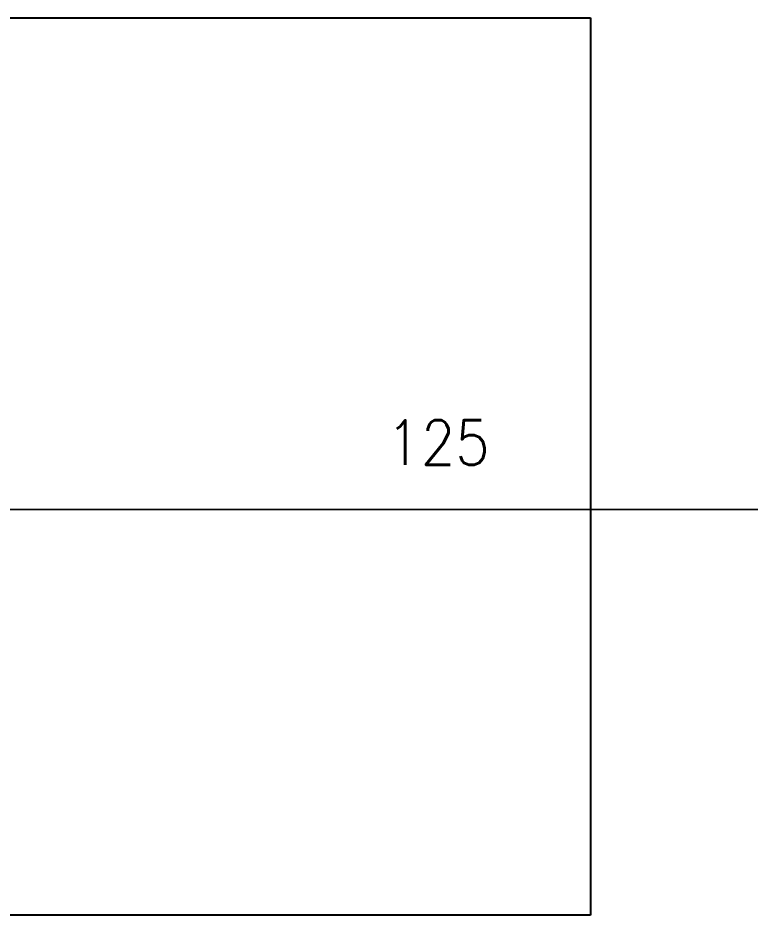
# Model space of a CAD drawing. Header units: inches. Extents: x 47316 to 59086, y 3141 to 11743.
# Drawn here: x 50974.7 to 51056.8, y 4815.6 to 4916.1 of the extents above; entities that cross this region are included whole.
import ezdxf

# ---------------------------------------------------------------- set-up
doc = ezdxf.new("R2010")
doc.units = ezdxf.units.IN
doc.header["$MEASUREMENT"] = 0
doc.styles.get("Standard").update_dxf_attribs({"font": ''})
doc.styles.get('Standard').set_extended_font_data('SimSun')
doc.linetypes.add('_VH_OTCON', pattern='A,0.0001,[7,VeSys.shx,S=0.1,R=0,X=0,Y=0],-0.4,[7,VeSys.shx,S=0.1,R=0,X=0,Y=0],-0.4,["X",Standard,S=1,R=0,X=-0.5,Y=-0.5],-0.0001,[7,VeSys.shx,S=0.1,R=0,X=0,Y=0],-0.4', length=1.2002)

msp = doc.modelspace()

# ---------------------------------------------------------------- linework, layer by layer
at = {"color": 1, "lineweight": -3}
for p, q in [((50892.67, 4916.13), (51038.88, 4916.13)), ((51038.88, 4916.13), (51038.88, 4815.58)), ((51038.88, 4815.58), (50892.67, 4815.58))]:
    msp.add_line(p, q, dxfattribs=at)
at = {"color": 142, "linetype": '_VH_OTCON', "lineweight": -3, "ltscale": 5}
msp.add_lwpolyline([(50943.36, 4892.08), (50959.76, 4892.08), (50959.76, 4861.07), (51082.53, 4861.03)], dxfattribs=at)

# ---------------------------------------------------------------- texts
at = {"color": 7, "linetype": '_VH_OTCON', "lineweight": 18, "ltscale": 5, "insert": (51016.01, 4871.05), "char_height": 5, "width": 12.8571, "attachment_point": 1, "rotation": 359.9828}
msp.add_mtext('\\Fromans.shx;\\W0.9000000000;\\T1.0000000000;\\o\\l125', dxfattribs=at)

doc.saveas('drawing.dxf')
